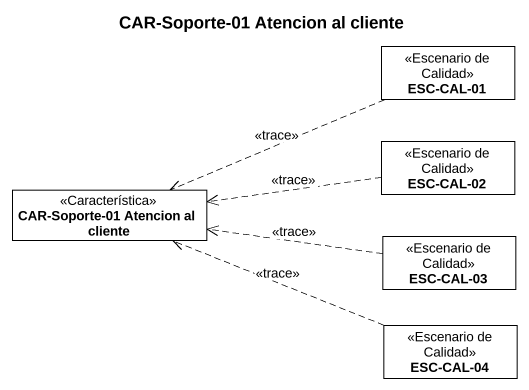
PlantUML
@startuml
title CAR-Soporte-01 Atencion al cliente
hide circle
hide empty members
class "ESC-CAL-01" as ESC_CAL_01 <<Escenario de Calidad>>
class "ESC-CAL-02" as ESC_CAL_02 <<Escenario de Calidad>>
class "CAR-Soporte-01 Atencion al cliente" as CAR_Soporte_01_Atencion_al <<Característica>>
class "ESC-CAL-03" as ESC_CAL_03 <<Escenario de Calidad>>
class "ESC-CAL-04" as ESC_CAL_04 <<Escenario de Calidad>>
ESC_CAL_01 .left.> CAR_Soporte_01_Atencion_al : <<trace>>
ESC_CAL_02 .left.> CAR_Soporte_01_Atencion_al : <<trace>>
ESC_CAL_03 .left.> CAR_Soporte_01_Atencion_al : <<trace>>
ESC_CAL_04 .left.> CAR_Soporte_01_Atencion_al : <<trace>>
@enduml
